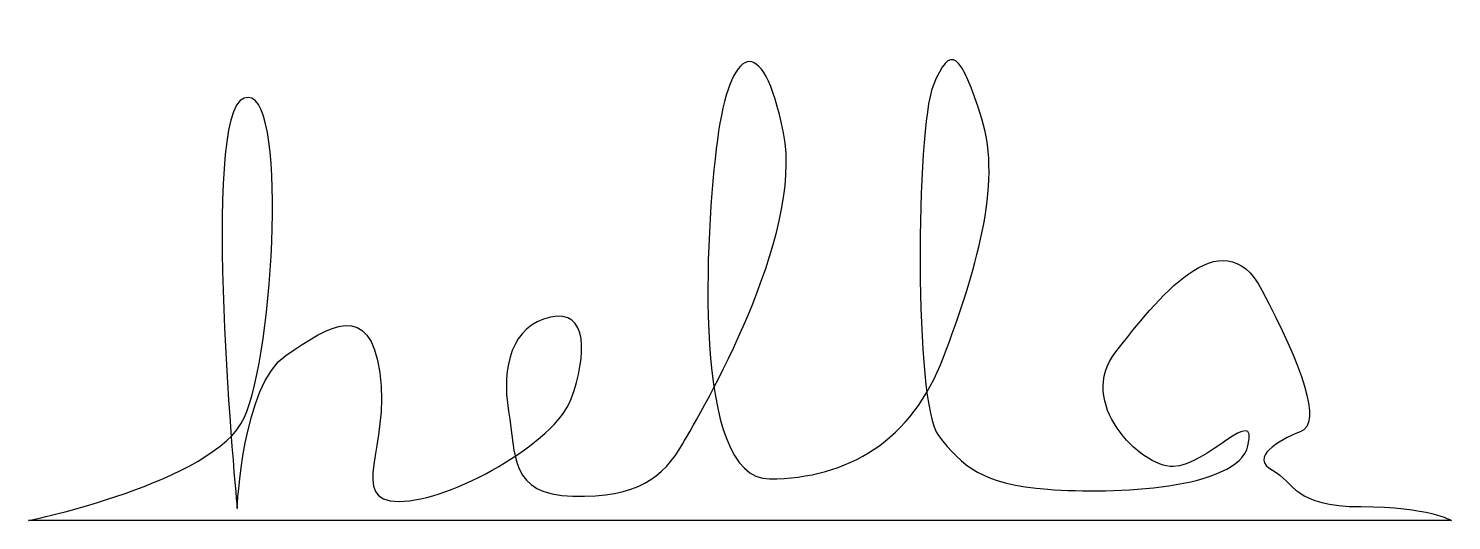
# Model space of a CAD drawing. Extents: x 0 to 545, y 0 to 189.
import ezdxf

# ---------------------------------------------------------------- set-up
doc = ezdxf.new("R2010")
doc.units = 0
doc.header["$MEASUREMENT"] = 0
doc.layers.get('0').update_dxf_attribs({"linetype": 'CONTINUOUS'})
doc.layers.add('1', color=7, linetype='CONTINUOUS')

# ---------------------------------------------------------------- blocks, each defined once
blk = doc.blocks.new('BLOCK_2')
at = {"color": 30}
blk.add_open_spline([(0, 0), (0, 0), (71.33, 14.67), (82.67, 39.33), (94, 64), (100, 168), (82.67, 162), (65.33, 156), (80, 4.67), (80, 4.67), (80, 4.67), (82, 52), (98.67, 63.33), (115.33, 74.67), (130.67, 84.67), (134.67, 56.67), (138.67, 28.67), (122, 7.33), (142, 7.33), (162, 7.33), (202, 30), (208, 46.67), (214, 63.33), (214.67, 81.33), (200, 78), (185.33, 74.67), (181.07, 59.06), (184, 42), (186.93, 24.94), (184, 10), (208.67, 9.33), (233.33, 8.67), (243.33, 16.67), (250.67, 29.33), (258, 42), (297.33, 108.67), (289.33, 148.67), (281.33, 188.67), (268.67, 182), (264, 146), (259.33, 110), (254, 16), (284, 16), (314, 16), (338.67, 30.67), (350.67, 62.67), (362.67, 94.67), (373.33, 128.67), (365.33, 154), (357.33, 179.33), (353.33, 183.33), (346.67, 166.67), (340, 150), (339.33, 44.67), (348.67, 32.67), (358, 20.67), (365.33, 14), (390.67, 12), (416, 10), (463.33, 12), (467.33, 28.67), (471.33, 45.33), (451.33, 20.67), (438.67, 20.67), (426, 20.67), (401.33, 45.33), (416.67, 64.67), (432, 84), (457.33, 117.37), (472.67, 88.35), (488, 59.33), (496, 37.33), (487.33, 34), (478.67, 30.67), (468, 24), (476.67, 19.33), (485.33, 14.67), (484.67, 5.33), (510.67, 5.33), (536.67, 5.33), (545.33, 0), (545.33, 0)], degree=3, knots=[0, 0, 0, 0, 1, 1, 1, 2, 2, 2, 3, 3, 3, 4, 4, 4, 5, 5, 5, 6, 6, 6, 7, 7, 7, 8, 8, 8, 9, 9, 9, 10, 10, 10, 11, 11, 11, 12, 12, 12, 13, 13, 13, 14, 14, 14, 15, 15, 15, 16, 16, 16, 17, 17, 17, 18, 18, 18, 19, 19, 19, 20, 20, 20, 21, 21, 21, 22, 22, 22, 23, 23, 23, 24, 24, 24, 25, 25, 25, 26, 26, 26, 27, 27, 27, 27], dxfattribs=at)
blk = doc.blocks.new('BLOCK_3')
at = {"layer": '1', "color": 5}
blk.add_lwpolyline([(545.33, 0), (0, 0)], dxfattribs=at)

msp = doc.modelspace()

# ---------------------------------------------------------------- block references
msp.add_blockref('BLOCK_2', (0, 0))
at = {"layer": '1'}
msp.add_blockref('BLOCK_3', (0, 0), dxfattribs=at)

doc.saveas('drawing.dxf')
